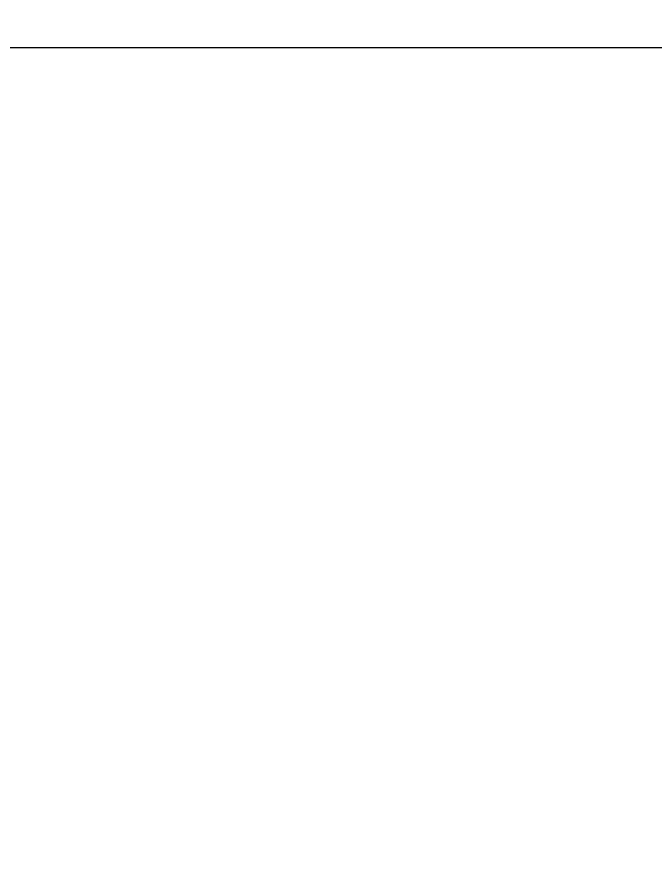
# Model space of a CAD drawing. Header units: millimetres. Extents: x -361 to 301, y -13 to 287.
# Drawn here: x 16.36 to 23.12, y 71.36 to 80.32 of the extents above; entities that cross this region are included whole.
import ezdxf

# ---------------------------------------------------------------- set-up
doc = ezdxf.new("R2010")
doc.units = ezdxf.units.MM
doc.layers.add('Images', color=7, linetype='Continuous')
picture_1 = doc.add_image_def('image1.jpg', size_in_pixel=(2366, 544))
picture_2 = doc.add_image_def('image7.jpg', size_in_pixel=(2113, 2387))

msp = doc.modelspace()

# ---------------------------------------------------------------- pictures from other files: only their frames are drawn
at = {"layer": 'Images'}
image = msp.add_image(picture_2, insert=(-1.694819195153968, 41.75077650245198), size_in_units=(210.00000000000003, 237.2314245149078), dxfattribs=dict(at, brightness=56, contrast=73))
image.dxf.flags = 7
image = msp.add_image(picture_1, insert=(-104.4864678439868, -13.16997316967887), size_in_units=(405.22087595489097, 93.16997316967908), rotation=-1.4032955127785324e-14, dxfattribs=at)
image.dxf.flags = 7

doc.saveas('drawing.dxf')
